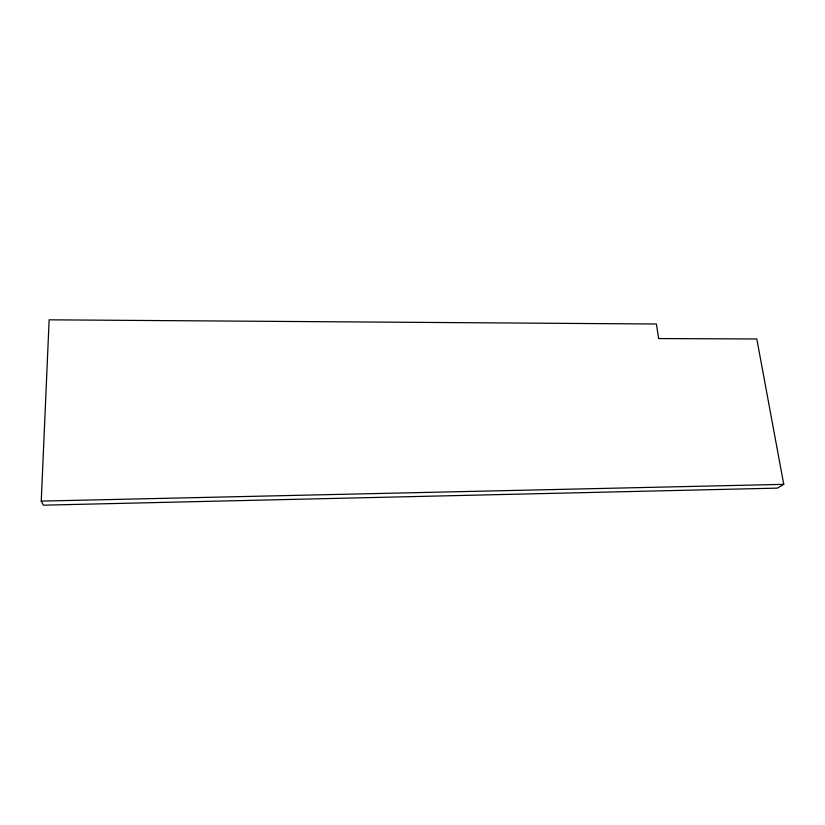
<?xml version="1.0" encoding="UTF-8"?>
<svg xmlns="http://www.w3.org/2000/svg" width="825" height="825" viewBox="0 0 825 825"><rect width="100%" height="100%" fill="white"/><g stroke="black" fill="none" stroke-linecap="round" stroke-linejoin="round"><path stroke-width="1.24" d="M41.25 501.105L49.139 319.822L656.401 324.008L658.639 338.559L756.803 338.972L783.75 484.347L777.439 488.122L43.374 505.178L41.25 501.105L783.75 484.347"/></g></svg>
